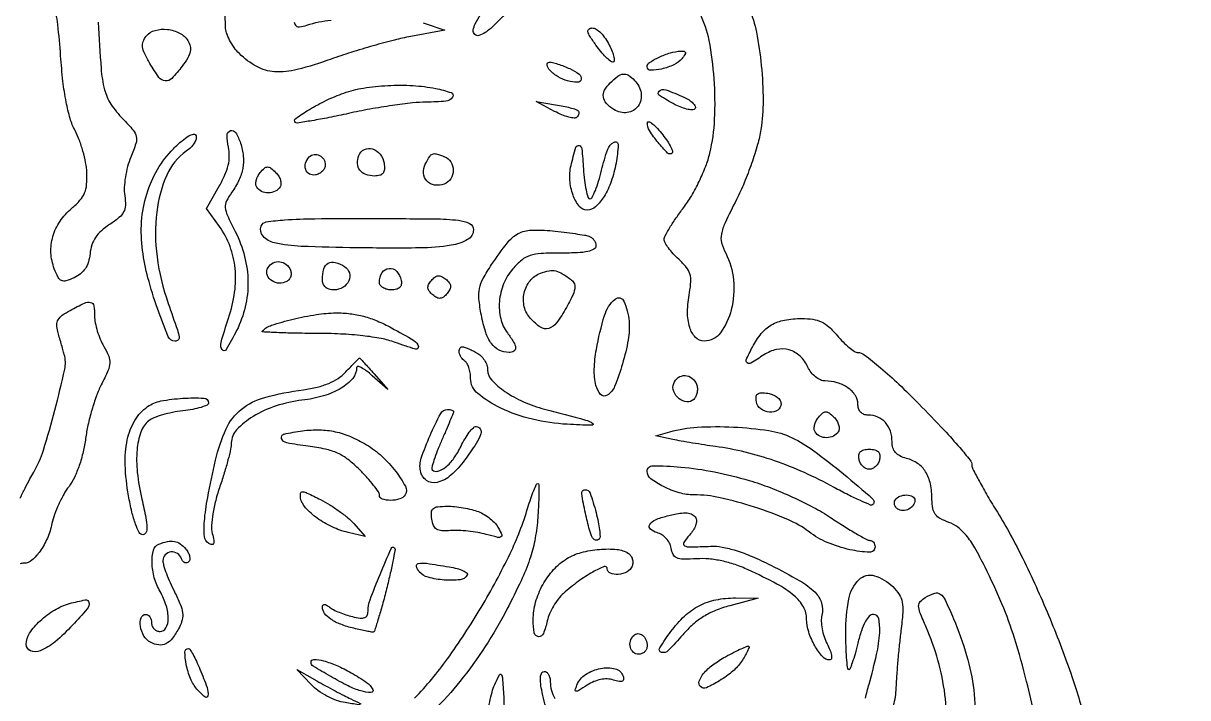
# Model space of a CAD drawing. Header units: millimetres. Extents: x 56222 to 3066687, y -650199 to -121287.
# Drawn here: x 137804.58 to 137810.07, y -183392.68 to -183389.49 of the extents above; entities that cross this region are included whole.
import ezdxf

# ---------------------------------------------------------------- set-up
doc = ezdxf.new("R2010")
doc.units = ezdxf.units.MM
doc.header["$MEASUREMENT"] = 0

msp = doc.modelspace()

# ---------------------------------------------------------------- linework, layer by layer
at = {"transparency": 33554630}
for points in [[(137804.9299, -183389.4874, 0.005557), (137804.9433, -183389.7061, 0.044291), (137804.9595, -183389.8059, 0.083981), (137804.9896, -183389.8737, 0.047384), (137805.0462, -183389.9438, -0.016738), (137805.0947, -183389.9969, -0.12654), (137805.1096, -183390.0272, -0.131853), (137805.1076, -183390.0603, -0.018752), (137805.0835, -183390.1246, 0.034098), (137805.0685, -183390.1689, 0.025543), (137805.0578, -183390.2193, 0.02606), (137805.0527, -183390.2679, 0.052342), (137805.0547, -183390.3065, -0.043846), (137805.0578, -183390.352, -0.116404), (137805.0498, -183390.3834, -0.101156), (137805.0277, -183390.4104, -0.028393), (137804.9834, -183390.4426, 0.03918), (137804.9444, -183390.4722, 0.062929), (137804.917, -183390.5036, 0.068081), (137804.8997, -183390.5389, 0.055581), (137804.891, -183390.5802, -0.047014), (137804.8833, -183390.6196, -0.07411), (137804.8689, -183390.6509, -0.079046), (137804.8467, -183390.6752, -0.061691), (137804.8162, -183390.6939, -0.030455), (137804.7774, -183390.7088, -0.182201), (137804.7561, -183390.7077, -0.172904), (137804.7402, -183390.6926, -0.026876), (137804.7224, -183390.6525, -0.079742), (137804.7066, -183390.5762, -0.081327), (137804.7157, -183390.4994, -0.078936), (137804.7492, -183390.4275, -0.069268), (137804.8047, -183390.3659, 0.035697), (137804.8436, -183390.3281, 0.082483), (137804.8653, -183390.2938, 0.080158), (137804.8751, -183390.2537, 0.032302), (137804.876, -183390.1971, 0.034867), (137804.8703, -183390.1503, 0.020944), (137804.8575, -183390.0958, 0.020922), (137804.8401, -183390.0424, 0.033987), (137804.8205, -183389.9989, -0.051967), (137804.7973, -183389.9422, -0.023437), (137804.7783, -183389.864, -0.019395), (137804.7632, -183389.7657, -0.011068), (137804.7523, -183389.6462, 0.01143), (137804.7386, -183389.498, 0.033631), (137804.72, -183389.3974, 0.036655)], [(137806.4636, -183389.4894), (137806.5667, -183389.524), (137806.4053, -183389.5544, 0.015828), (137806.3283, -183389.5714, 0.007085), (137806.2282, -183389.5985, 0.007005), (137806.123, -183389.63, 0.009446), (137806.0288, -183389.6617, -0.022624), (137805.8694, -183389.7107, -0.078553), (137805.7624, -183389.721, -0.110312), (137805.6779, -183389.6967, -0.071459), (137805.5961, -183389.6355, -0.041783), (137805.5713, -183389.6061, -0.035958), (137805.5502, -183389.5715, -0.03757), (137805.5357, -183389.5371, -0.080662), (137805.531, -183389.5088, 0.049953), (137805.5215, -183389.4156, 0.0466)], [(137806.853, -183389.4454, -0.013335), (137806.7976, -183389.5027, -0.04379), (137806.757, -183389.536, -0.079546), (137806.7274, -183389.55, -0.273497), (137806.7076, -183389.5449, -0.234062), (137806.7008, -183389.5248, -0.078063), (137806.7099, -183389.4943, -0.045473), (137806.735, -183389.4521, -0.0147)], [(137808.0028, -183389.4245, -0.059776), (137808.0375, -183389.5337, -0.02274), (137808.0604, -183389.6921, -0.022963), (137808.069, -183389.8578, -0.041005), (137808.0586, -183389.9938, -0.0298), (137808.0429, -183390.0649, -0.014414), (137808.0148, -183390.1539, -0.014238), (137807.98, -183390.2452, -0.019857), (137807.9435, -183390.3246, 0.00744), (137807.8894, -183390.4347, 0.060958), (137807.8719, -183390.4878, 0.115208), (137807.8732, -183390.5291, 0.055485), (137807.8925, -183390.5787, -0.099702), (137807.9294, -183390.7051, -0.081794), (137807.9184, -183390.8457, -0.098344), (137807.8675, -183390.9546, -0.238727), (137807.7904, -183390.9936, -0.207001), (137807.7498, -183390.9761, -0.116062), (137807.7225, -183390.9287, -0.077446), (137807.7124, -183390.8554, -0.04213), (137807.7216, -183390.7647, 0.032309), (137807.7279, -183390.7125, 0.092345), (137807.7233, -183390.6763, 0.09394), (137807.706, -183390.6446, 0.034176), (137807.6707, -183390.6072, -0.021884), (137807.6445, -183390.5806, -0.026275), (137807.6224, -183390.5534, -0.026457), (137807.6065, -183390.529, -0.132006), (137807.6022, -183390.5134, -0.124953), (137807.6068, -183390.4956, -0.012361), (137807.629, -183390.457, -0.01498), (137807.6584, -183390.4118, -0.011345), (137807.6932, -183390.3639, 0.031262), (137807.7305, -183390.3082, 0.019601), (137807.7672, -183390.2389, 0.019658), (137807.7982, -183390.1675, 0.033638), (137807.8175, -183390.1056, 0.047442), (137807.8402, -183389.9451, 0.02921), (137807.8378, -183389.7543, 0.029242), (137807.8143, -183389.5731, 0.071957), (137807.7707, -183389.4465, -0.014349)], [(137805.8556, -183389.4867, 0.181722), (137805.8642, -183389.5041, 0.233386), (137805.8807, -183389.5092, 0.037779), (137805.9145, -183389.501, -0.05398), (137806.0288, -183389.4772, -0.019088)], [(137804.5611, -183391.7355, -0.004389), (137804.5844, -183391.6887, -0.004436), (137804.6072, -183391.645, -0.009951), (137804.6254, -183391.6123, 0.056635), (137804.6709, -183391.509, 0.012074), (137804.7248, -183391.3199, 0.008646), (137804.7713, -183391.1269, 0.123842), (137804.7694, -183391.0567, 0.000481), (137804.7628, -183391.0335, 0.000246), (137804.7546, -183391.0044, 0.000244), (137804.746, -183390.9743, 0.000367), (137804.7386, -183390.9481, -0.070074), (137804.7342, -183390.9171, -0.132952), (137804.7408, -183390.8929, -0.10381), (137804.7602, -183390.8715, -0.03272), (137804.7969, -183390.8483, -0.013595), (137804.8651, -183390.8137, -0.169225), (137804.8936, -183390.8107, -0.303658), (137804.9086, -183390.8267, -0.040887), (137804.9126, -183390.8752, 0.048169), (137804.9157, -183390.9072, 0.025342), (137804.9253, -183390.946, 0.024964), (137804.9393, -183390.9852, 0.034978), (137804.9559, -183391.0183, -0.033548), (137804.9791, -183391.0643, -0.116867), (137804.9845, -183391.0969, -0.087602), (137804.9756, -183391.1335, -0.014075), (137804.9439, -183391.2001, 0.031165), (137804.9214, -183391.2521, 0.016129), (137804.8994, -183391.3194, 0.015973), (137804.8813, -183391.3902, 0.023321), (137804.8703, -183391.4537, -0.027249), (137804.8587, -183391.5171, -0.025029), (137804.8401, -183391.5807, -0.026206), (137804.817, -183391.6376, -0.050211), (137804.7917, -183391.6798, 0.032142), (137804.7671, -183391.7176, 0.020261), (137804.7432, -183391.7645, 0.020327), (137804.7234, -183391.8128, 0.034828), (137804.7114, -183391.8546, -0.046846), (137804.6895, -183391.9247, -0.054073), (137804.6556, -183391.9859, -0.062813), (137804.6165, -183392.0288, -0.176225), (137804.5789, -183392.0429, 0.082658), (137804.5607, -183392.0461, 0.007438)], [(137809.3909, -183392.9302, 0.004348), (137809.3134, -183392.602, 0.016194), (137809.2561, -183392.3975, 0.022718), (137809.1967, -183392.235, 0.016802), (137809.1169, -183392.061, 0.013783), (137809.068, -183391.9696, 0.040656), (137809.0279, -183391.9108, 0.059538), (137808.989, -183391.8731, 0.079272), (137808.9458, -183391.8499, -0.039896), (137808.9055, -183391.8321, -0.110349), (137808.8821, -183391.8118, -0.114648), (137808.8702, -183391.7841, -0.044945), (137808.8664, -183391.7424, 0.050194), (137808.8589, -183391.6683, 0.08844), (137808.8364, -183391.6113, 0.103157), (137808.7985, -183391.5714, 0.090311), (137808.7461, -183391.5476, -0.052864), (137808.7151, -183391.5363, -0.100218), (137808.6942, -183391.5201, -0.108771), (137808.6822, -183391.4981, -0.070294), (137808.6781, -183391.4692, 0.080769), (137808.67, -183391.4191, 0.102588), (137808.6464, -183391.3786, 0.109041), (137808.6101, -183391.3525, 0.101611), (137808.5652, -183391.3433, -0.089998), (137808.545, -183391.3397, -0.118075), (137808.5296, -183391.3292, -0.111644), (137808.52, -183391.3125, -0.074365), (137808.5167, -183391.2905, 0.148341), (137808.5045, -183391.2502, 0.093206), (137808.4698, -183391.2147, 0.080544), (137808.4192, -183391.1903, 0.072249), (137808.3614, -183391.1819, -0.10835), (137808.3397, -183391.1771, -0.061311), (137808.3166, -183391.1629, -0.056868), (137808.2957, -183391.1418, -0.059919), (137808.2806, -183391.117, 0.095107), (137808.2433, -183391.0644, 0.123248), (137808.1922, -183391.0352, 0.122063), (137808.1329, -183391.0334, 0.092173), (137808.0726, -183391.0587, -0.009839), (137808.0112, -183391.0972, -0.292327), (137807.9936, -183391.0967, -0.365535), (137807.9894, -183391.0816, -0.012333), (137808.0185, -183391.0219, -0.051593), (137808.0604, -183390.9579, -0.091105), (137808.1083, -183390.917, -0.086466), (137808.1695, -183390.8946, -0.042683), (137808.2521, -183390.8869, -0.039576), (137808.3041, -183390.8906, -0.074558), (137808.3442, -183390.9029, -0.07177), (137808.38, -183390.9269, -0.03429), (137808.4185, -183390.9667, 0.01969), (137808.4466, -183390.9976, 0.024998), (137808.475, -183391.0237, 0.024358), (137808.5003, -183391.0427, 0.149897), (137808.5157, -183391.0474, -0.165625), (137808.5468, -183391.058, -0.010577), (137808.6227, -183391.1191, -0.014701), (137808.7106, -183391.1975, -0.010716), (137808.8038, -183391.2895, -0.003288), (137808.9233, -183391.4143, -0.011558), (137808.9978, -183391.4969, -0.011821), (137809.046, -183391.5556, -0.167447), (137809.0547, -183391.5808, 0.120312), (137809.0589, -183391.5982, 0.004683), (137809.09, -183391.6568, 0.0081), (137809.1289, -183391.7257, 0.005605), (137809.1751, -183391.8024, -0.024461), (137809.2949, -183392.0199, -0.01461), (137809.4167, -183392.2888, -0.01463), (137809.5221, -183392.563, -0.025666), (137809.5908, -183392.7961, -0.000028), (137809.6156, -183392.8999, -0.000017), (137809.6454, -183393.0241, -0.000017), (137809.6751, -183393.1482, -0.000028)], [(137806.4234, -183392.6803, 0.037146), (137806.5786, -183392.4947, 0.021533), (137806.7379, -183392.2513, 0.02157), (137806.8743, -183391.9974, 0.040507), (137806.9583, -183391.7804, -0.009695), (137806.9722, -183391.7366, -0.015334), (137806.986, -183391.6996, -0.009309), (137806.9987, -183391.6702, -0.294441), (137807.005, -183391.6661, -0.409477), (137807.0098, -183391.6708, -0.005406), (137807.01, -183391.7166, -0.011694), (137807.0084, -183391.7721, -0.006975), (137807.0041, -183391.8381, -0.02781), (137806.9906, -183391.9366, -0.034759), (137806.9668, -183392.0258, -0.027575), (137806.9264, -183392.1255, -0.010342), (137806.8592, -183392.2607, -0.04695), (137806.6377, -183392.6019, -0.06629), (137806.3775, -183392.8536, -0.081516)], [(137808.552, -183392.6806, -0.013042), (137808.5692, -183392.614, 0.015074), (137808.605, -183392.4738, 0.039581), (137808.6195, -183392.3711, 0.065203), (137808.615, -183392.3056, 0.357043), (137808.5895, -183392.2847, 0.206647), (137808.57, -183392.2931, 0.065669), (137808.551, -183392.3194, 0.045073), (137808.533, -183392.3617, 0.019444), (137808.5164, -183392.4206, -0.009574), (137808.503, -183392.4719, -0.017472), (137808.4899, -183392.5132, -0.013976), (137808.478, -183392.5436, -0.53232), (137808.472, -183392.5448, -0.174418), (137808.4672, -183392.5347, -0.005544), (137808.4634, -183392.489, -0.010138), (137808.4605, -183392.4343, -0.006791), (137808.4594, -183392.3716, -0.046113), (137808.4734, -183392.2116, -0.155066), (137808.522, -183392.1199, -0.272566), (137808.5946, -183392.1019, -0.124865), (137808.6815, -183392.1536, -0.053454), (137808.7115, -183392.1908, -0.09792), (137808.7258, -183392.2268, -0.063851), (137808.7284, -183392.2755, -0.012787), (137808.7198, -183392.3621, 0.005496), (137808.7121, -183392.4286, 0.003872), (137808.705, -183392.5035, 0.003907), (137808.6993, -183392.5753, 0.008192), (137808.6962, -183392.6313, -0.055539), (137808.6832, -183392.7168, -0.119752)], [(137808.9377, -183392.8256, 0.035549), (137808.9277, -183392.663, 0.035061), (137808.8945, -183392.5012, 0.035043), (137808.839, -183392.3456, -0.008702), (137808.8098, -183392.2757, -0.086687), (137808.8034, -183392.2448, -0.194012), (137808.8109, -183392.2244, -0.077209), (137808.8345, -183392.2052, -0.048519), (137808.8794, -183392.1845, -0.248837), (137808.9057, -183392.1886, -0.12304), (137808.9282, -183392.2162, -0.009375), (137808.9679, -183392.3049, -0.029713), (137809.0299, -183392.4786, -0.040485), (137809.0633, -183392.6415, -0.038819), (137809.0709, -183392.8129, -0.024407)], [(137807.05, -183392.7463, -0.025724), (137807.0235, -183392.6411, -0.023415), (137807.018, -183392.6039, -0.058864), (137807.0184, -183392.5766, -0.103372), (137807.0244, -183392.5598, -0.262002), (137807.0353, -183392.5537, -0.164907), (137807.0464, -183392.5574, -0.095642), (137807.0558, -183392.568, -0.076699), (137807.0622, -183392.5839, -0.057425), (137807.0643, -183392.6026, 0.129516), (137807.0853, -183392.6823, 0.015663)]]:
    msp.add_lwpolyline(points, format="xyb", dxfattribs=at)
for points in [[(137805.3529, -183389.5739, -0.083182), (137805.3639, -183389.6003, -0.112356), (137805.364, -183389.626, -0.079863), (137805.3522, -183389.6556, -0.025603), (137805.3258, -183389.6949, -0.028028), (137805.2775, -183389.7526, -0.22964), (137805.2463, -183389.7645, -0.217362), (137805.2166, -183389.7477, -0.025143), (137805.1735, -183389.6819, -0.019038), (137805.1479, -183389.634, -0.080065), (137805.1386, -183389.6029, -0.12558), (137805.1415, -183389.5779, -0.081654), (137805.1562, -183389.5527, -0.153387), (137805.1979, -183389.5258, -0.094369), (137805.2565, -183389.5211, -0.09194), (137805.3142, -183389.5383, -0.135222)], [(137807.3427, -183389.595, -0.021625), (137807.3565, -183389.626, -0.041434), (137807.3644, -183389.652, -0.062519), (137807.3659, -183389.67, -0.402795), (137807.3599, -183389.6757, -0.176529), (137807.3478, -183389.6713, -0.021981), (137807.3268, -183389.652, -0.02373), (137807.3032, -183389.6259, -0.017575), (137807.2795, -183389.595, -0.012023), (137807.251, -183389.5529, -0.090263), (137807.2419, -183389.5307, -0.304861), (137807.2465, -183389.5192, -0.150564), (137807.2622, -183389.5143, -0.149287), (137807.2805, -183389.5199, -0.048552), (137807.3025, -183389.538, -0.043373), (137807.3243, -183389.5641, -0.036979)], [(137807.6854, -183389.6593, -0.111075), (137807.6482, -183389.688, -0.050916), (137807.5899, -183389.7082, -0.058334), (137807.5378, -183389.7143, -0.413928), (137807.5216, -183389.698, -0.253819), (137807.5328, -183389.6772, -0.034105), (137807.5778, -183389.6522, -0.03786), (137807.6313, -183389.6318, -0.060732), (137807.6795, -183389.6236, -0.049601), (137807.6964, -183389.6245, -0.324377), (137807.7021, -183389.6301, -0.194596), (137807.6998, -183389.6402, -0.021999)], [(137807.1563, -183389.7065, -0.051173), (137807.2003, -183389.7323, -0.287006), (137807.21, -183389.7565, -0.36712), (137807.1926, -183389.7708, -0.060067), (137807.1459, -183389.7644, -0.074312), (137807.1021, -183389.7457, -0.062032), (137807.0627, -183389.714, -0.144772), (137807.0493, -183389.6885, -0.472679), (137807.0598, -183389.6757, -0.06235), (137807.0752, -183389.6776, -0.014973), (137807.1001, -183389.6848, -0.015148), (137807.1283, -183389.6947, -0.014494)], [(137807.4624, -183389.7618, -0.158818), (137807.493, -183389.822, -0.194919), (137807.4788, -183389.883, -0.210199), (137807.4275, -183389.9138, -0.174278), (137807.3648, -183389.9, -0.06321), (137807.3292, -183389.8706, -0.1561), (137807.3148, -183389.8404, -0.162209), (137807.3208, -183389.8083, -0.069689), (137807.3474, -183389.773, -0.032485), (137807.3827, -183389.742, -0.140524), (137807.4084, -183389.7319, -0.169437), (137807.4327, -183389.7378, -0.052821)], [(137806.523, -183389.8001, -0.033864), (137806.5957, -183389.8198, -0.493528), (137806.6029, -183389.8416, -0.22494), (137806.5713, -183389.8602, -0.021348), (137806.4793, -183389.8646, 0.026428), (137806.4141, -183389.8683, 0.008647), (137806.3186, -183389.8806, 0.008589), (137806.2128, -183389.8978, 0.009597), (137806.1116, -183389.9182, -0.005056), (137806.0188, -183389.9377, -0.007994), (137805.9388, -183389.9524, -0.00299), (137805.8704, -183389.9634, -0.239109), (137805.8604, -183389.9601, -0.464613), (137805.862, -183389.9417, -0.018143), (137805.9266, -183389.8993, -0.024423), (137806.0069, -183389.856, -0.025853), (137806.0895, -183389.8216, -0.046768), (137806.182, -183389.798, -0.026607), (137806.2968, -183389.7862, -0.02617), (137806.4162, -183389.7865, -0.035567)], [(137807.6943, -183389.841, -0.034231), (137807.7192, -183389.8545, -0.055686), (137807.7379, -183389.8695, -0.077401), (137807.7482, -183389.8837, -0.262938), (137807.7478, -183389.8947, -0.255451), (137807.7371, -183389.9008, -0.052085), (137807.7146, -183389.8988, -0.043101), (137807.6859, -183389.8907, -0.028411), (137807.6545, -183389.8766, -0.022627), (137807.58, -183389.8337, -0.49648), (137807.5783, -183389.8121, -0.27684), (137807.6092, -183389.8062, -0.019442)], [(137807.1946, -183389.9046, -0.137068), (137807.1982, -183389.911, -0.100231), (137807.1985, -183389.9193, -0.086252), (137807.1955, -183389.928, -0.07066), (137807.1896, -183389.936, -0.229001), (137807.1772, -183389.9403, -0.035491), (137807.1511, -183389.9354, -0.033541), (137807.1189, -183389.9245, -0.023392), (137807.0842, -183389.9083), (137806.9971, -183389.8624), (137807.0892, -183389.8769, -0.01086), (137807.1255, -183389.8834, -0.014338), (137807.1582, -183389.891, -0.011721), (137807.1849, -183389.8987, -0.120968)], [(137807.6391, -183390.105, -0.411969), (137807.6182, -183390.105, -0.026781), (137807.5733, -183390.0555, -0.029986), (137807.5327, -183389.9991, -0.149877), (137807.5225, -183389.9619, -0.473538), (137807.5286, -183389.9572, -0.102471), (137807.5423, -183389.9636, -0.04347), (137807.5635, -183389.9824, -0.018407), (137807.5886, -183390.0109, -0.018702), (137807.6125, -183390.0424, -0.029484), (137807.6303, -183390.0714, -0.029321), (137807.6412, -183390.095, -0.299272)], [(137805.3457, -183390.0964, 0.137623), (137805.2534, -183390.209, 0.073847), (137805.2059, -183390.3838, 0.062868), (137805.2076, -183390.5953, 0.050844), (137805.2605, -183390.8163, -0.001431), (137805.3035, -183390.9406, -0.039988), (137805.3121, -183390.9739, -0.263472), (137805.3071, -183390.9877, -0.179698), (137805.2911, -183390.9936, -0.304427), (137805.2605, -183390.9731, -0.011844), (137805.2096, -183390.8399, -0.020494), (137805.1645, -183390.6943, -0.031891), (137805.1389, -183390.5655, -0.050245), (137805.1346, -183390.4284, -0.056761), (137805.1585, -183390.2989, -0.059148), (137805.2096, -183390.1827, -0.063423), (137805.2854, -183390.0846, -0.017507), (137805.326, -183390.0468, -0.047468), (137805.358, -183390.0239, -0.093502), (137805.3801, -183390.0161, -0.36553), (137805.3915, -183390.0231, -0.157315), (137805.3916, -183390.0388, -0.064109), (137805.3826, -183390.0584, -0.054834), (137805.3667, -183390.0786, -0.045579)], [(137805.6018, -183390.059, -0.057628), (137805.6145, -183390.1187, -0.068141), (137805.6122, -183390.1764, -0.065396), (137805.5941, -183390.2332, -0.047594), (137805.5604, -183390.2904, 0.041952), (137805.5356, -183390.3313, 0.137772), (137805.5298, -183390.3621, 0.085335), (137805.5396, -183390.3995, 0.010316), (137805.5766, -183390.4765, -0.054226), (137805.6207, -183390.5935, -0.059568), (137805.6367, -183390.7135, -0.060817), (137805.624, -183390.8318, -0.060759), (137805.5831, -183390.9435, -0.015062), (137805.5339, -183391.0332, -0.557464), (137805.5147, -183391.0336, -0.217177), (137805.5096, -183390.9994, -0.01016), (137805.545, -183390.8848, 0.044586), (137805.5738, -183390.763, 0.060419), (137805.5762, -183390.6501, 0.065141), (137805.5521, -183390.5466, 0.065005), (137805.5022, -183390.4527), (137805.4408, -183390.3665), (137805.5012, -183390.2615, 0.025855), (137805.5282, -183390.2085, 0.047256), (137805.5436, -183390.1625, 0.055536), (137805.5487, -183390.12, 0.056119), (137805.5443, -183390.0775, -0.052401), (137805.538, -183390.0214, -0.327623), (137805.5539, -183389.9994, -0.3482), (137805.5785, -183390.0086, -0.054137)], [(137807.2513, -183390.3212, 0.283096), (137807.2618, -183390.3148, 0.019658), (137807.2769, -183390.2817, 0.023277), (137807.2924, -183390.2383, 0.015033), (137807.3064, -183390.1867, -0.023453), (137807.3351, -183390.0876, -0.198498), (137807.3652, -183390.0534, -0.571302), (137807.3846, -183390.0662, -0.033283), (137807.3746, -183390.1531, -0.038663), (137807.352, -183390.2391, -0.054317), (137807.3179, -183390.3106, -0.067406), (137807.2781, -183390.3592, -0.189522), (137807.2379, -183390.375, -0.231755), (137807.2012, -183390.3571, -0.078721), (137807.1718, -183390.3036, -0.067521), (137807.1567, -183390.2331, -0.077724), (137807.1621, -183390.1647, -0.010012), (137807.1846, -183390.0781, -0.409165), (137807.2, -183390.0693, -0.315425), (137807.2133, -183390.085, -0.008499), (137807.2204, -183390.18, 0.015124), (137807.2251, -183390.2341, 0.024427), (137807.2328, -183390.2797, 0.021348), (137807.242, -183390.3143, 0.328542)], [(137806.0019, -183390.1617, -0.116239), (137805.9983, -183390.1768, -0.081527), (137805.9881, -183390.191, -0.07497), (137805.9728, -183390.2022, -0.073371), (137805.9548, -183390.2085, -0.174075), (137805.9269, -183390.2042, -0.189122), (137805.9093, -183390.1832, -0.15661), (137805.9089, -183390.1523, -0.122609), (137805.9262, -183390.1234, -0.160898), (137805.9491, -183390.1119, -0.155204), (137805.9746, -183390.1161, -0.143436), (137805.9945, -183390.1347, -0.133869)], [(137806.2795, -183390.1534, -0.046787), (137806.2809, -183390.1825, -0.151488), (137806.2744, -183390.2005, -0.170036), (137806.2594, -183390.2104, -0.062686), (137806.234, -183390.2136, -0.085244), (137806.1928, -183390.2066, -0.147675), (137806.1651, -183390.1862, -0.155954), (137806.1542, -183390.1548, -0.098255), (137806.1608, -183390.1162, -0.194387), (137806.1866, -183390.0885, -0.187147), (137806.225, -183390.086, -0.15097), (137806.2613, -183390.111, -0.132294)], [(137806.5645, -183390.1224, -0.163605), (137806.5947, -183390.1473, -0.142216), (137806.6058, -183390.1869, -0.140931), (137806.594, -183390.2266, -0.160095), (137806.5633, -183390.2516, -0.129894), (137806.518, -183390.2565, -0.167574), (137806.4811, -183390.2372, -0.174206), (137806.4648, -183390.2, -0.140385), (137806.4741, -183390.157, -0.017065), (137806.495, -183390.121, -0.162736), (137806.5086, -183390.1098, -0.166509), (137806.526, -183390.1092, -0.018073)], [(137805.7883, -183390.2649, -0.140187), (137805.7656, -183390.2856, -0.112304), (137805.7332, -183390.2934, -0.113492), (137805.701, -183390.2864, -0.145502), (137805.6784, -183390.2663, -0.130334), (137805.6742, -183390.2525, -0.067131), (137805.676, -183390.2345, -0.059623), (137805.6831, -183390.2152, -0.055445), (137805.6947, -183390.1977, -0.034411), (137805.7147, -183390.1766, -0.18228), (137805.7292, -183390.1708, -0.172634), (137805.7445, -183390.1759, -0.030231), (137805.7674, -183390.1963, -0.057549), (137805.781, -183390.2134, -0.065029), (137805.7897, -183390.2325, -0.074743), (137805.7924, -183390.2507, -0.138594)], [(137806.7012, -183390.4672, -0.26956), (137806.674, -183390.5141, -0.091044), (137806.5965, -183390.5411, -0.036227), (137806.4466, -183390.5535, -0.005712), (137806.1507, -183390.5529, -0.006478), (137805.8878, -183390.546, -0.046417), (137805.762, -183390.5293, -0.154077), (137805.7084, -183390.4978, -0.282413), (137805.6994, -183390.4498, -0.270093), (137805.7234, -183390.4305, -0.01989), (137805.8107, -183390.4209, -0.015015), (137805.9521, -183390.4153, -0.002925), (137806.2073, -183390.4143, -0.001801), (137806.5172, -183390.4161, -0.024352), (137806.6303, -183390.4227, -0.087447), (137806.6829, -183390.4378, -0.286254)], [(137807.2459, -183390.4975, -0.088609), (137807.2587, -183390.5041, -0.071439), (137807.2696, -183390.5152, -0.071295), (137807.277, -183390.5289, -0.087512), (137807.2795, -183390.5432, -0.268727), (137807.27, -183390.5595, -0.078444), (137807.2419, -183390.5703, -0.041816), (137807.1931, -183390.5764, -0.011541), (137807.1158, -183390.5777, 0.013398), (137807.0207, -183390.5797, 0.066919), (137806.9684, -183390.5893, 0.094679), (137806.9294, -183390.6108, 0.041854), (137806.8872, -183390.6522, 0.081159), (137806.8438, -183390.7232, 0.075864), (137806.8239, -183390.806, 0.079335), (137806.83, -183390.8875, 0.104089), (137806.8617, -183390.9549, -0.023548), (137806.8912, -183390.9979, -0.118376), (137806.9002, -183391.0254, -0.288604), (137806.8921, -183391.041, -0.136142), (137806.8693, -183391.047, -0.112136), (137806.8226, -183391.0358, -0.118879), (137806.7864, -183391.0056, -0.082606), (137806.7591, -183390.9524, -0.031063), (137806.7386, -183390.8709, -0.020767), (137806.7275, -183390.7939, -0.075666), (137806.7299, -183390.7447, -0.075881), (137806.7469, -183390.6985, -0.020961), (137806.7871, -183390.6322, -0.018966), (137806.8606, -183390.5303, -0.100654), (137806.9126, -183390.4859, -0.12037), (137806.9733, -183390.4693, -0.032243), (137807.074, -183390.473, -0.004512), (137807.1294, -183390.4792, -0.005378), (137807.1815, -183390.486, -0.004683), (137807.2253, -183390.4927, -0.034565)], [(137805.8372, -183390.6585, -0.092829), (137805.8404, -183390.676, -0.105184), (137805.8368, -183390.6926, -0.104713), (137805.8267, -183390.7065, -0.091256), (137805.8114, -183390.7158, -0.136689), (137805.7756, -183390.7192, -0.135564), (137805.7431, -183390.7037, -0.159777), (137805.7265, -183390.6759, -0.196125), (137805.7315, -183390.6463, -0.138087), (137805.7557, -183390.6241, -0.146672), (137805.7873, -183390.6184, -0.143534), (137805.8174, -183390.6311, -0.130727)], [(137806.0932, -183390.6417, -0.184446), (137806.1154, -183390.6714, -0.178056), (137806.1126, -183390.7089, -0.151634), (137806.0848, -183390.74, -0.136017), (137806.0431, -183390.7516, -0.06947), (137806.0199, -183390.7483, -0.11469), (137806.0026, -183390.7388, -0.122877), (137805.9921, -183390.7232, -0.087105), (137805.9884, -183390.7023, -0.066394), (137805.9951, -183390.6524, -0.197878), (137806.0157, -183390.6256, -0.204294), (137806.0486, -183390.6216, -0.070762)], [(137806.3602, -183390.7067, -0.089805), (137806.3605, -183390.7264, -0.162135), (137806.353, -183390.7405, -0.135583), (137806.3373, -183390.7489, -0.055584), (137806.3132, -183390.7516, -0.062452), (137806.2919, -183390.7489, -0.080679), (137806.2738, -183390.741, -0.098054), (137806.2617, -183390.7294, -0.153266), (137806.2574, -183390.7157, -0.138149), (137806.2702, -183390.6702, -0.237994), (137806.3029, -183390.65, -0.235164), (137806.339, -183390.6641, -0.13645)], [(137807.1651, -183390.7052, -0.151365), (137807.178, -183390.7236, -0.126209), (137807.1794, -183390.7474, -0.06518), (137807.168, -183390.7817, -0.015298), (137807.14, -183390.8355, -0.029404), (137807.0937, -183390.9076, -0.162461), (137807.0566, -183390.9339, -0.226213), (137807.0186, -183390.9283, -0.060655), (137806.9712, -183390.8871, -0.124323), (137806.9415, -183390.8314, -0.114564), (137806.9407, -183390.7664, -0.116805), (137806.9685, -183390.7087, -0.132972), (137807.018, -183390.6729, -0.043885), (137807.0584, -183390.6616, -0.100919), (137807.0898, -183390.662, -0.085364), (137807.1217, -183390.675, -0.025325)], [(137806.5769, -183390.7689, -0.052816), (137806.5601, -183390.7854, -0.144578), (137806.5448, -183390.7915, -0.144578), (137806.5286, -183390.7883, -0.052816), (137806.509, -183390.7752, -0.052816), (137806.4926, -183390.7584, -0.144578), (137806.4865, -183390.7431, -0.144578), (137806.4897, -183390.7269, -0.052816), (137806.5027, -183390.7073, -0.052816), (137806.5196, -183390.6909, -0.144578), (137806.5349, -183390.6848, -0.144578), (137806.551, -183390.688, -0.052816), (137806.5706, -183390.701, -0.052816), (137806.5871, -183390.7179, -0.144578), (137806.5932, -183390.7332, -0.144578), (137806.59, -183390.7493, -0.052816)], [(137807.436, -183390.8995, -0.064918), (137807.432, -183390.9872, -0.027847), (137807.405, -183391.1015, -0.023977), (137807.368, -183391.2075, -0.159809), (137807.3325, -183391.2496, -0.361936), (137807.3019, -183391.2453, -0.126736), (137807.2797, -183391.2029, -0.065209), (137807.2719, -183391.126, -0.037714), (137807.2816, -183391.0334, -0.027935), (137807.3204, -183390.8722, -0.142035), (137807.37, -183390.7955, -0.504386), (137807.4119, -183390.8049, -0.083567)], [(137806.3143, -183390.9307, -0.009299), (137806.4202, -183390.9909, -0.20053), (137806.4412, -183391.0191, -0.581293), (137806.4281, -183391.0316, -0.014481), (137806.3314, -183390.9995, 0.040852), (137806.2662, -183390.9816, 0.018617), (137806.1789, -183390.9684, 0.016267), (137806.0743, -183390.9601, 0.011175), (137805.9554, -183390.9572, -0.003899), (137805.8558, -183390.9562, -0.006928), (137805.7738, -183390.9536, -0.002718), (137805.7063, -183390.9501, -0.647966), (137805.7046, -183390.9457, -0.119057), (137805.7486, -183390.9189, -0.017599), (137805.8496, -183390.8902, -0.020977), (137805.9597, -183390.868, -0.03704), (137806.052, -183390.8603, -0.031787), (137806.1194, -183390.864, -0.036005), (137806.183, -183390.8763, -0.034345), (137806.2466, -183390.8981, -0.024771)], [(137806.7164, -183391.0484, -0.071023), (137806.7363, -183391.063, -0.056393), (137806.7532, -183391.0837, -0.057665), (137806.7646, -183391.107, -0.085218), (137806.7684, -183391.1295, 0.190539), (137806.7874, -183391.1775, 0.053497), (137806.8497, -183391.2311, 0.047062), (137806.9373, -183391.28, 0.039867), (137807.0374, -183391.315, -0.001537), (137807.2307, -183391.3663, -0.082003), (137807.2653, -183391.3821, -0.752257), (137807.2623, -183391.3914, -0.006226), (137807.1445, -183391.3867, -0.045433), (137806.9796, -183391.3628, -0.052337), (137806.8299, -183391.31, -0.061221), (137806.7216, -183391.2412, -0.224288), (137806.6878, -183391.1696, 0.037886), (137806.6858, -183391.1434, 0.041552), (137806.6799, -183391.1187, 0.045611), (137806.6712, -183391.0987, 0.130056), (137806.6609, -183391.0878, -0.112956), (137806.6438, -183391.0709, -0.099152), (137806.6347, -183391.0475, -0.147598), (137806.637, -183391.0285, -0.297494), (137806.6492, -183391.0205, -0.086217), (137806.658, -183391.0221, -0.012142), (137806.6752, -183391.0287, -0.013553), (137806.6954, -183391.0377, -0.011153)], [(137806.2325, -183391.1483), (137806.2978, -183391.2223), (137806.2238, -183391.1571, 0.019039), (137806.1954, -183391.1339, 0.04113), (137806.1715, -183391.1188, 0.078302), (137806.1557, -183391.1134, 0.464746), (137806.1498, -183391.1184, -0.176931), (137806.1311, -183391.1696, -0.082913), (137806.0766, -183391.2159, -0.063832), (137805.9938, -183391.2521, -0.041887), (137805.8917, -183391.2729, 0.050469), (137805.7698, -183391.2999, 0.056528), (137805.6607, -183391.3501, 0.066087), (137805.5832, -183391.4124, 0.192907), (137805.5581, -183391.4749, -0.055083), (137805.555, -183391.5026, -0.009173), (137805.5424, -183391.5547, -0.009963), (137805.5251, -183391.6156, -0.008679), (137805.5046, -183391.6786, 0.018857), (137805.4843, -183391.7459, 0.023586), (137805.4707, -183391.8097, 0.025677), (137805.4647, -183391.8645, 0.076357), (137805.4682, -183391.902, -0.016737), (137805.4753, -183391.9349, -0.131641), (137805.474, -183391.9504, -0.369755), (137805.4662, -183391.9548, -0.091031), (137805.4513, -183391.949, -0.235899), (137805.4314, -183391.9168, -0.043278), (137805.4311, -183391.8448, -0.027538), (137805.4466, -183391.7327, -0.007298), (137805.4838, -183391.5559, -0.050835), (137805.5332, -183391.4085, -0.117913), (137805.6042, -183391.3169, -0.102929), (137805.7157, -183391.2601, -0.033198), (137805.8984, -183391.2231, 0.025081), (137805.9642, -183391.2109, 0.040799), (137806.0182, -183391.1933, 0.047479), (137806.0623, -183391.1697, 0.057573), (137806.0981, -183391.1394, -0.003108), (137806.1218, -183391.1145, -0.004945), (137806.1424, -183391.0935, -0.001339), (137806.1606, -183391.0754, -0.19726), (137806.1633, -183391.0743, -0.206234), (137806.1659, -183391.0755, -0.001147), (137806.1853, -183391.0961, -0.004637), (137806.2073, -183391.1199, -0.002898)], [(137807.7546, -183391.1972, -0.075828), (137807.7586, -183391.2155, -0.061487), (137807.7574, -183391.2356, -0.062786), (137807.7515, -183391.2543, -0.088383), (137807.7414, -183391.2687, -0.221224), (137807.7092, -183391.2804, -0.147991), (137807.672, -183391.2656, -0.134732), (137807.647, -183391.2313, -0.184123), (137807.6471, -183391.1934, -0.148389), (137807.6684, -183391.1659, -0.164002), (137807.7006, -183391.1563, -0.157783), (137807.733, -183391.1681, -0.136674)], [(137805.4505, -183391.286, -0.299664), (137805.444, -183391.2959, -0.027306), (137805.415, -183391.3065, -0.02826), (137805.3759, -183391.3161, -0.017941), (137805.3295, -183391.3231, 0.020868), (137805.2802, -183391.3307, 0.021574), (137805.2324, -183391.3424, 0.021903), (137805.192, -183391.356, 0.080962), (137805.1688, -183391.3696, 0.134944), (137805.1313, -183391.4233, 0.063229), (137805.113, -183391.5068, 0.049721), (137805.1142, -183391.6142, 0.029328), (137805.1357, -183391.7409, -0.007408), (137805.1544, -183391.8279, -0.042898), (137805.1597, -183391.8745, -0.115704), (137805.1546, -183391.8988, -0.291876), (137805.14, -183391.9081, -0.277292), (137805.1237, -183391.8983, -0.034675), (137805.1061, -183391.8589, -0.029598), (137805.0888, -183391.801, -0.013744), (137805.0729, -183391.7242, -0.034037), (137805.0569, -183391.5785, -0.062795), (137805.067, -183391.4599, -0.080132), (137805.1026, -183391.3683, -0.107874), (137805.1627, -183391.303, -0.10644), (137805.2257, -183391.2765, -0.031948), (137805.3296, -183391.2636, -0.026884), (137805.4287, -183391.2631, -0.400105)], [(137808.1536, -183391.2895, -0.250562), (137808.1378, -183391.3192, -0.167848), (137808.0997, -183391.3291, -0.139509), (137808.0584, -183391.3139, -0.189641), (137808.0373, -183391.2806, -0.063665), (137808.0358, -183391.2568, -0.218357), (137808.043, -183391.2435, -0.164309), (137808.0596, -183391.238, -0.034027), (137808.0907, -183391.2403, -0.060014), (137808.1148, -183391.2467, -0.071069), (137808.1352, -183391.2584, -0.083285), (137808.1489, -183391.2734, -0.144541)], [(137806.6071, -183391.3264, -0.095892), (137806.6057, -183391.3336, -0.001653), (137806.5906, -183391.3707, -0.004133), (137806.5725, -183391.4139, -0.002732), (137806.551, -183391.4632, 0.010555), (137806.5304, -183391.5126, 0.016363), (137806.5149, -183391.5561, 0.010717), (137806.5043, -183391.5921, 0.26906), (137806.5068, -183391.6017, 0.278399), (137806.5336, -183391.6083, 0.09721), (137806.5701, -183391.5887, 0.06594), (137806.6091, -183391.5468, 0.04356), (137806.6426, -183391.4901, -0.022346), (137806.6615, -183391.4545, -0.03061), (137806.6819, -183391.4244, -0.031193), (137806.701, -183391.4026, -0.199933), (137806.7142, -183391.3971, -0.263285), (137806.7337, -183391.4081, -0.221674), (137806.7362, -183391.432, -0.062782), (137806.7137, -183391.4776, -0.011139), (137806.6595, -183391.5561, -0.055434), (137806.5946, -183391.6276, -0.121747), (137806.5295, -183391.6614, -0.218722), (137806.4796, -183391.6517, -0.192048), (137806.4509, -183391.6067, -0.129039), (137806.455, -183391.5465, -0.022381), (137806.4966, -183391.4394, -0.017527), (137806.5466, -183391.3358, -0.278415), (137806.5787, -183391.3164, -0.033541), (137806.5895, -183391.3171, -0.05136), (137806.5987, -183391.3194, -0.06663), (137806.605, -183391.3226, -0.246121)], [(137808.4242, -183391.4214, -0.140187), (137808.4014, -183391.4421, -0.112304), (137808.3691, -183391.4499, -0.113492), (137808.3368, -183391.4429, -0.145502), (137808.3143, -183391.4228, -0.130334), (137808.3101, -183391.4091, -0.067131), (137808.3119, -183391.3911, -0.059623), (137808.319, -183391.3718, -0.055445), (137808.3306, -183391.3542, -0.034411), (137808.3506, -183391.3332, -0.18228), (137808.3651, -183391.3274, -0.172634), (137808.3803, -183391.3325, -0.030231), (137808.4033, -183391.3528, -0.057549), (137808.4169, -183391.37, -0.065029), (137808.4256, -183391.3891, -0.074743), (137808.4282, -183391.4072, -0.138594)], [(137806.1964, -183391.4831, -0.051682), (137806.2689, -183391.5376, -0.041769), (137806.3345, -183391.6095, -0.040957), (137806.3798, -183391.6795, -0.267643), (137806.3786, -183391.7197, -0.18016), (137806.3534, -183391.7393, -0.073964), (137806.31, -183391.7461, -0.085123), (137806.271, -183391.7398, -0.320338), (137806.2574, -183391.7208, 0.152374), (137806.2528, -183391.7059, 0.014618), (137806.2301, -183391.6751, 0.017554), (137806.2001, -183391.6393, 0.012971), (137806.1645, -183391.6018, 0.030447), (137806.1099, -183391.5536, 0.058574), (137806.0602, -183391.5233, 0.054024), (137806.0021, -183391.5039, 0.022363), (137805.9204, -183391.49, -0.015494), (137805.8201, -183391.4743, -0.266035), (137805.7957, -183391.4535, -0.451395), (137805.807, -183391.4329, -0.02157), (137805.8943, -183391.4173, -0.038585), (137805.9747, -183391.4129, -0.048322), (137806.0488, -183391.4216, -0.047229), (137806.1212, -183391.4447, -0.034471)], [(137808.2057, -183391.4502, -0.045247), (137808.3079, -183391.5119, -0.014489), (137808.4479, -183391.621, -0.006262), (137808.5863, -183391.7385, -0.434664), (137808.5873, -183391.7659, -0.302077), (137808.5768, -183391.768, -0.007079), (137808.5283, -183391.7473, -0.013274), (137808.4706, -183391.72, -0.008317), (137808.4045, -183391.685, 0.020062), (137808.264, -183391.615, 0.022526), (137808.1236, -183391.5593, 0.023339), (137807.9836, -183391.5182, 0.025411), (137807.8443, -183391.4916, -0.003704), (137807.7921, -183391.484, -0.002847), (137807.7351, -183391.475, -0.002878), (137807.682, -183391.4659, -0.006841), (137807.6426, -183391.4583), (137807.5619, -183391.4418), (137807.6291, -183391.4221, -0.057485), (137807.7578, -183391.4001, -0.025861), (137807.9294, -183391.3996, -0.025384), (137808.0963, -183391.4162, -0.075641)], [(137808.6192, -183391.5518, -0.076985), (137808.6128, -183391.5697, -0.076288), (137808.6012, -183391.585, -0.081628), (137808.5863, -183391.5953, -0.111169), (137808.5705, -183391.5988, -0.111169), (137808.5547, -183391.5953, -0.081628), (137808.5399, -183391.585, -0.076288), (137808.5283, -183391.5697, -0.076985), (137808.5219, -183391.5518, -0.080835), (137808.5212, -183391.5305, -0.169023), (137808.5286, -183391.5158, -0.141833), (137808.5447, -183391.5073, -0.051314), (137808.5705, -183391.5047, -0.051314), (137808.5964, -183391.5073, -0.141833), (137808.6124, -183391.5158, -0.169023), (137808.6198, -183391.5305, -0.080835)], [(137808.0031, -183391.6519, -0.019214), (137808.1026, -183391.6858, -0.014804), (137808.2083, -183391.7302, -0.01507), (137808.3077, -183391.7791, -0.025407), (137808.3875, -183391.8267, 0.00631), (137808.4514, -183391.8682, 0.009065), (137808.5091, -183391.9032, 0.005495), (137808.5581, -183391.931, 0.126998), (137808.5736, -183391.935, -0.126884), (137808.5827, -183391.9374, -0.100763), (137808.5904, -183391.944, -0.089697), (137808.5956, -183391.9538, -0.076758), (137808.5974, -183391.9655, -0.424292), (137808.5712, -183391.9908, -0.047176), (137808.4793, -183391.979, -0.043591), (137808.3719, -183391.9446, -0.063711), (137808.286, -183391.8949, 0.062725), (137808.185, -183391.8362, 0.022357), (137808.0285, -183391.778, 0.022577), (137807.8657, -183391.7335, 0.055388), (137807.7426, -183391.7199, -0.069479), (137807.6733, -183391.7102, -0.046725), (137807.5988, -183391.6812, -0.046725), (137807.5387, -183391.6437, -0.234091), (137807.5216, -183391.6092, -0.414473), (137807.5481, -183391.5827, -0.021877), (137807.6801, -183391.5886, -0.026757), (137807.8401, -183391.6114, -0.023865)], [(137806.1364, -183391.8555), (137806.1902, -183391.9162), (137806.1095, -183391.8975, -0.052454), (137806.0342, -183391.8715, -0.047185), (137805.963, -183391.8297, -0.050435), (137805.9084, -183391.7811, -0.138208), (137805.8853, -183391.7355, -0.085106), (137805.8847, -183391.7127, -0.392592), (137805.8941, -183391.7052, -0.094391), (137805.917, -183391.7113, -0.006069), (137805.9794, -183391.7422, -0.021687), (137806.0229, -183391.7668, -0.016687), (137806.0681, -183391.7972, -0.016973), (137806.1085, -183391.8285, -0.038078)], [(137807.2802, -183391.8033, -0.015227), (137807.2905, -183391.8466, -0.021812), (137807.2967, -183391.8856, -0.018625), (137807.2992, -183391.9173, -0.209434), (137807.2947, -183391.9288, -0.259159), (137807.2782, -183391.9335, -0.217156), (137807.2635, -183391.9222, -0.057928), (137807.2491, -183391.8851, -0.008516), (137807.23, -183391.8065, -0.019102), (137807.213, -183391.7142, -0.43788), (137807.2281, -183391.6955, -0.337006), (137807.2519, -183391.7113, -0.018015)], [(137808.7857, -183391.7452, -0.156409), (137808.7781, -183391.769, -0.11951), (137808.7572, -183391.7871, -0.116119), (137808.7298, -183391.7938, -0.142343), (137808.7046, -183391.7868, -0.090427), (137808.6953, -183391.7785, -0.095498), (137808.6898, -183391.7675, -0.099685), (137808.6889, -183391.7557, -0.108373), (137808.6927, -183391.7449, -0.159216), (137808.7141, -183391.7268, -0.09745), (137808.7468, -183391.7205, -0.119333), (137808.7749, -183391.7274, -0.280205)], [(137806.7247, -183391.7993, -0.046591), (137806.7526, -183391.8129, -0.034376), (137806.7806, -183391.8329, -0.035073), (137806.8047, -183391.8556, -0.063125), (137806.8204, -183391.8777, -0.025056), (137806.8351, -183391.9089, -0.395469), (137806.8313, -183391.919, -0.175509), (137806.8159, -183391.9207, -0.007313), (137806.7615, -183391.9066, 0.024556), (137806.7222, -183391.8978, 0.015983), (137806.6762, -183391.8914, 0.016081), (137806.6308, -183391.888, 0.02928), (137806.5936, -183391.8886, -0.031158), (137806.5515, -183391.8892, -0.125164), (137806.5271, -183391.8816, -0.160399), (137806.5126, -183391.8646, -0.061422), (137806.5044, -183391.8342, -0.052751), (137806.5032, -183391.8021, -0.203706), (137806.5121, -183391.7847, -0.150041), (137806.5329, -183391.7759, -0.025496), (137806.5765, -183391.7737, -0.025872), (137806.6124, -183391.7755, -0.016923), (137806.6534, -183391.7812, -0.017033), (137806.6931, -183391.7894, -0.031021)], [(137807.7512, -183391.8291, -0.164879), (137807.7546, -183391.8438, -0.062631), (137807.7499, -183391.8646, -0.05325), (137807.7385, -183391.8878, -0.043153), (137807.7217, -183391.9098, 0.035717), (137807.694, -183391.9453, 0.44502), (137807.6977, -183391.96, 0.129068), (137807.7236, -183391.9661, 0.005177), (137807.8212, -183391.9627, -0.057516), (137807.8754, -183391.9665, -0.03005), (137807.9412, -183391.9829, -0.025169), (137808.0177, -183392.0112, -0.015325), (137808.1051, -183392.052, -0.013811), (137808.2423, -183392.1258, -0.063544), (137808.3141, -183392.1803, -0.124206), (137808.3452, -183392.2313, -0.140078), (137808.3465, -183392.2887, 0.07385), (137808.3435, -183392.3164, 0.03509), (137808.3474, -183392.3522, 0.033813), (137808.3569, -183392.3897, 0.040687), (137808.3709, -183392.4233, -0.025536), (137808.3843, -183392.4527, -0.050089), (137808.3912, -183392.4774, -0.083861), (137808.3914, -183392.494, -0.368168), (137808.3845, -183392.4999, -0.214885), (137808.3503, -183392.4845, -0.051446), (137808.3131, -183392.4325, -0.050497), (137808.2843, -183392.3676, -0.079344), (137808.2747, -183392.3074, 0.130182), (137808.2593, -183392.2493, 0.087988), (137808.2152, -183392.1963, 0.052663), (137808.1341, -183392.1412, 0.015288), (137807.9984, -183392.0738, 0.026288), (137807.9364, -183392.0492, 0.02863), (137807.8738, -183392.032, 0.030133), (137807.813, -183392.0228, 0.038259), (137807.7563, -183392.022, -0.015405), (137807.6925, -183392.0241, -0.098989), (137807.6611, -183392.0178, -0.180846), (137807.6438, -183392.0017, -0.080176), (137807.6344, -183391.9714, 0.08353), (137807.6269, -183391.9478, 0.066447), (137807.6116, -183391.9259, 0.065768), (137807.5909, -183391.9085, 0.078156), (137807.5676, -183391.8983, -0.118064), (137807.5371, -183391.882, -0.363432), (137807.534, -183391.8606, -0.157636), (137807.5607, -183391.8377, -0.040003), (137807.6157, -183391.8197, -0.013682), (137807.6755, -183391.8071, -0.062747), (137807.7109, -183391.8051, -0.117071), (137807.7341, -183391.8123, -0.121017)], [(137805.3435, -183391.976, -0.05147), (137805.3549, -183391.9932, -0.06873), (137805.3613, -183392.0107, -0.085989), (137805.362, -183392.026, -0.174334), (137805.3565, -183392.0365, -0.131406), (137805.3476, -183392.0413, -0.15914), (137805.3382, -183392.0405, -0.130241), (137805.3297, -183392.0338, -0.076562), (137805.3235, -183392.0224, 0.164577), (137805.3038, -183391.9974, 0.167402), (137805.273, -183391.9898, 0.184265), (137805.2462, -183392.0029, 0.190705), (137805.2353, -183392.0302, 0.073032), (137805.2386, -183392.0528, 0.015187), (137805.2514, -183392.0909, 0.015645), (137805.269, -183392.1346, 0.014205), (137805.2899, -183392.1786, -0.018168), (137805.3171, -183392.237, -0.065846), (137805.3279, -183392.2765, -0.093239), (137805.3262, -183392.3098, -0.062296), (137805.3127, -183392.3456, -0.037586), (137805.2806, -183392.3969, -0.114881), (137805.2496, -183392.4234, -0.155001), (137805.2159, -183392.4292, -0.088888), (137805.1763, -183392.4164, -0.139177), (137805.1456, -183392.3868, -0.09112), (137805.129, -183392.3403, -0.124629), (137805.1324, -183392.3006, -0.319668), (137805.1546, -183392.2847, -0.148195), (137805.1649, -183392.2878, -0.098894), (137805.1736, -183392.2965, -0.082425), (137805.1795, -183392.3096, -0.064853), (137805.1815, -183392.325, 0.099038), (137805.1846, -183392.3404, 0.097945), (137805.1934, -183392.3535, 0.097945), (137805.2065, -183392.3623, 0.099038), (137805.2219, -183392.3654, 0.27973), (137805.2496, -183392.3485, 0.12052), (137805.2603, -183392.3049, 0.077147), (137805.2507, -183392.2426, 0.052884), (137805.2219, -183392.1771, -0.062352), (137805.1946, -183392.1115, -0.060136), (137805.1838, -183392.0404, -0.070237), (137805.1903, -183391.9812, -0.238566), (137805.2152, -183391.9528, -0.043186), (137805.2565, -183391.9402, -0.097721), (137805.2891, -183391.9397, -0.110292), (137805.3169, -183391.9514, -0.065072)], [(137806.2887, -183392.1737, -0.004957), (137806.269, -183392.2481, -0.008021), (137806.2506, -183392.311, -0.002712), (137806.2338, -183392.3643, -0.299691), (137806.2283, -183392.3687, -0.069292), (137806.2207, -183392.3684, -0.003609), (137806.1967, -183392.3638, -0.005657), (137806.1681, -183392.3578, -0.004076), (137806.1364, -183392.3504, -0.03153), (137806.0748, -183392.3315, -0.057378), (137806.0281, -183392.3074, -0.077747), (137805.9985, -183392.28, -0.168994), (137805.9884, -183392.2512, -0.121197), (137805.9908, -183392.2416, -0.275683), (137805.9969, -183392.2378, -0.138442), (137806.0072, -183392.2406, -0.032323), (137806.0221, -183392.2508, 0.050975), (137806.04, -183392.2622, 0.018507), (137806.0675, -183392.2747, 0.018129), (137806.0989, -183392.2862, 0.020607), (137806.1296, -183392.2949, 0.024387), (137806.1667, -183392.3019, 0.116018), (137806.188, -183392.2999, 0.209275), (137806.1995, -183392.2895, 0.10553), (137806.2036, -183392.27, -0.089233), (137806.2134, -183392.2159, -0.009443), (137806.2605, -183392.0961, -0.004921), (137806.3131, -183391.9729, -0.52786), (137806.3283, -183391.97, -0.245561), (137806.331, -183391.9787, -0.00348), (137806.3207, -183392.0339, -0.008723), (137806.3069, -183392.0986, -0.005524)], [(137807.433, -183391.9964, -0.100223), (137807.4442, -183392.0074, -0.079597), (137807.4514, -183392.0229, -0.077143), (137807.4536, -183392.0403, -0.084401), (137807.4503, -183392.0569, -0.181714), (137807.4272, -183392.0829, -0.096154), (137807.3854, -183392.0956, -0.119936), (137807.3479, -183392.0904, -0.308043), (137807.3333, -183392.0689, 0.528833), (137807.319, -183392.0591, 0.034439), (137807.2649, -183392.0848, 0.029895), (137807.1961, -183392.1292, 0.022782), (137807.1262, -183392.1854, 0.048531), (137807.1023, -183392.2111, 0.030568), (137807.0795, -183392.245, 0.030557), (137807.0609, -183392.2816, 0.048249), (137807.0501, -183392.315, -0.040648), (137807.0316, -183392.3753, -0.326638), (137807.0085, -183392.3899, -0.345706), (137806.9888, -183392.3721, -0.04219), (137806.9836, -183392.3103, -0.068521), (137806.995, -183392.2273, -0.057249), (137807.0287, -183392.145, -0.057758), (137807.0797, -183392.0732, -0.072991), (137807.1424, -183392.0213, -0.071561), (137807.2103, -183391.9923, -0.043806), (137807.2962, -183391.9773, -0.044215), (137807.3785, -183391.9776, -0.121522)], [(137806.5864, -183392.0598, -0.023809), (137806.6238, -183392.0678, -0.044417), (137806.653, -183392.0784, -0.066218), (137806.6706, -183392.0897, -0.371641), (137806.6722, -183392.0998, -0.232553), (137806.6383, -183392.1211, -0.044441), (137806.5634, -183392.1222, -0.045509), (137806.4874, -183392.1095, -0.156707), (137806.4457, -183392.083, -0.109842), (137806.4324, -183392.0571, -0.441388), (137806.441, -183392.0438, -0.076368), (137806.4799, -183392.0434, -0.005544)], [(137807.9116, -183392.2437, 0.030566), (137807.8445, -183392.2662, 0.042372), (137807.788, -183392.2948, 0.043047), (137807.7377, -183392.3322, 0.033041), (137807.6897, -183392.3808, -0.016797), (137807.6206, -183392.4555, -0.273069), (137807.5888, -183392.4639, -0.498514), (137807.5807, -183392.443, -0.020093), (137807.6335, -183392.365, -0.046399), (137807.698, -183392.2926, -0.068126), (137807.7675, -183392.2436, -0.069808), (137807.8463, -183392.2158, -0.051617), (137807.9385, -183392.2069), (137808.046, -183392.2076)], [(137804.8088, -183392.3354, -0.030557), (137804.7261, -183392.4138, -0.076854), (137804.6553, -183392.4567, -0.197633), (137804.6106, -183392.4567, -0.304202), (137804.5898, -183392.4257, -0.148446), (137804.6056, -183392.3736, -0.056961), (137804.655, -183392.3154, -0.053578), (137804.7226, -183392.2644, -0.06676), (137804.7947, -183392.2333, -0.023234), (137804.8686, -183392.2163, -0.426949), (137804.8861, -183392.229, -0.214325), (137804.8775, -183392.2586, -0.010782)], [(137807.5216, -183392.4342, -0.103216), (137807.5185, -183392.449, -0.098834), (137807.5097, -183392.4616, -0.096907), (137807.4966, -183392.47, -0.095012), (137807.4812, -183392.473, -0.179946), (137807.4569, -183392.4639, -0.15216), (137807.4424, -183392.4406, -0.132661), (137807.4427, -183392.4104, -0.128822), (137807.4581, -183392.384, -0.194761), (137807.4779, -183392.3756, -0.172865), (137807.4992, -183392.3829, -0.128462), (137807.5157, -183392.4047, -0.098073)], [(137807.9671, -183392.5068, -0.073114), (137807.9263, -183392.5528, -0.037332), (137807.8635, -183392.5981, -0.032515), (137807.801, -183392.631, -0.310693), (137807.773, -183392.6258, -0.290282), (137807.7672, -183392.6002, -0.088928), (137807.7879, -183392.5642, -0.058453), (137807.8312, -183392.5235, -0.033215), (137807.8917, -183392.4846, -0.007897), (137807.9309, -183392.4638, -0.012324), (137807.9653, -183392.4472, -0.006506), (137807.9944, -183392.4345, -0.25701), (137808.0011, -183392.4352, -0.347945), (137808.0027, -183392.4406, -0.01663), (137807.9948, -183392.4588, -0.021223), (137807.9829, -183392.4813, -0.012973)], [(137805.4098, -183392.5435, -0.012518), (137805.4436, -183392.6305, -0.12374), (137805.4475, -183392.6692, -0.583573), (137805.4328, -183392.6748, -0.046845), (137805.3958, -183392.6381, -0.076902), (137805.3657, -183392.5879, -0.045821), (137805.3453, -183392.5211, -0.049835), (137805.3392, -183392.463, -0.415754), (137805.356, -183392.4461, -0.261344), (137805.3628, -183392.4499, -0.010947), (137805.3772, -183392.4747, -0.016483), (137805.3933, -183392.5062, -0.010699)], [(137806.1241, -183392.5604, -0.020482), (137806.1968, -183392.6059, -0.120766), (137806.2265, -183392.6392, -0.572155), (137806.2174, -183392.654, -0.068961), (137806.17, -183392.6465, -0.042962), (137806.1106, -183392.6228, -0.014086), (137806.0275, -183392.5781, -0.006556), (137805.9446, -183392.5289, -0.261322), (137805.9346, -183392.5111, -0.423647), (137805.9485, -183392.4977, -0.055627), (137805.9936, -183392.5042, -0.040479), (137806.0557, -183392.5258, -0.025661)], [(137807.4082, -183392.5767, -0.093906), (137807.4103, -183392.5924, -0.294869), (137807.4044, -183392.6006, -0.145549), (137807.3896, -183392.6018, -0.024989), (137807.362, -183392.5946, 0.071166), (137807.3335, -183392.5898, 0.054178), (137807.3019, -183392.5925, 0.050684), (137807.2695, -183392.6024, 0.046063), (137807.2386, -183392.6188, -0.00522), (137807.1984, -183392.6445, -0.140814), (137807.1864, -183392.648, -0.492454), (137807.1822, -183392.6425, -0.026611), (137807.1899, -183392.6187, -0.158364), (137807.2306, -183392.5685, -0.096724), (137807.302, -183392.5397, -0.111957), (137807.3711, -183392.542, -0.253701)], [(137806.1229, -183392.6841, -0.003351), (137806.1664, -183392.7053, -0.580366), (137806.1666, -183392.7095, -0.183634), (137806.1587, -183392.7112, -0.001581), (137806.096, -183392.7016, -0.050918), (137806.055, -183392.6908, -0.03188), (137806.0098, -183392.6705, -0.031806), (137805.9673, -183392.6444, -0.049047), (137805.9346, -183392.6162), (137805.8674, -183392.5457), (137805.9615, -183392.5987, 0.003826), (137806.0025, -183392.6214, 0.002899), (137806.0478, -183392.6457, 0.00293), (137806.0906, -183392.668, 0.006815)], [(137806.8104, -183392.846, -0.034658), (137806.7862, -183392.867, -0.41685), (137806.7752, -183392.8654, -0.153086), (137806.7693, -183392.8486, -0.00755), (137806.7684, -183392.7893, -0.0283), (137806.7709, -183392.7461, -0.019659), (137806.7783, -183392.6978, -0.019887), (137806.7892, -183392.6518, -0.038162), (137806.8021, -183392.6162, -0.010272), (137806.8243, -183392.5695, -0.558955), (137806.8324, -183392.5688, -0.142071), (137806.8379, -183392.5838, -0.002405), (137806.8441, -183392.6728, -0.020338), (137806.8455, -183392.7351, -0.043567), (137806.8405, -183392.7828, -0.057748), (137806.829, -183392.8191, -0.090966)]]:
    msp.add_lwpolyline(points, format="xyb", close=True, dxfattribs=at)

doc.saveas('drawing.dxf')
